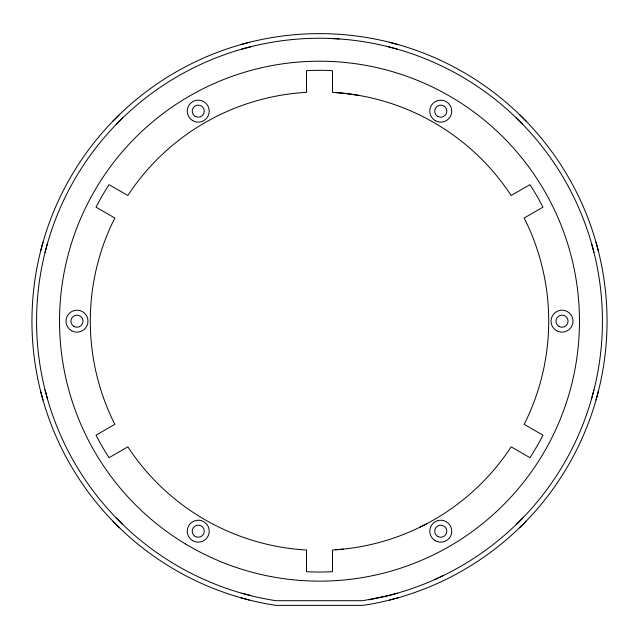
<?xml version="1.0" encoding="UTF-8"?>
<svg xmlns="http://www.w3.org/2000/svg" width="639" height="639" viewBox="0 0 639 639"><rect width="100%" height="100%" fill="white"/><g stroke="black" fill="none" stroke-linecap="round" stroke-linejoin="round"><path stroke-width="0.96" d="M40.592 251.231L42.989 242.301M45.057 252.429L47.454 243.499M591.546 398.856L593.943 389.926M596.011 400.054L598.408 391.124M112.935 121.146L119.469 114.613M116.202 124.413L122.736 117.88M516.264 524.475L522.798 517.941M519.531 527.742L526.065 521.208M419.975 527.183L427.108 523.549M434.576 579.645L443.53 575.475M240.623 44.666L249.553 42.27M241.822 49.131L250.752 46.735M388.248 595.62L397.178 593.224M389.447 600.085L398.377 597.689M387.945 595.7L363.032 600.692L275.968 600.692L270.369 599.805A282.925 282.925 0 0 1 83.118 165.709A282.925 282.925 0 0 1 555.882 165.709A282.925 282.925 0 0 1 368.631 599.805M359.302 95.459L343.455 93.23L332.496 92.375L332.496 70.657L331.058 70.586A256.431 256.431 0 0 0 307.95 70.586L306.504 70.657L306.504 92.375L303.509 92.535A229.201 229.201 0 0 0 129.485 193.01L127.848 195.518L109.045 184.663L108.255 185.877A256.431 256.431 0 0 0 96.705 205.886L96.042 207.172L114.852 218.035L113.494 220.703A229.201 229.201 0 0 0 113.494 421.652L114.852 424.32L96.042 435.183L96.705 436.469A256.431 256.431 0 0 0 108.255 456.478L109.045 457.692L127.848 446.837L129.485 449.345A229.201 229.201 0 0 0 303.509 549.82L306.504 549.979L306.504 571.697L307.942 571.769A256.431 256.431 0 0 0 331.05 571.769L332.496 571.697L332.496 549.979L343.455 549.125M329.373 38.42L339.237 38.939M389.447 42.27L398.377 44.666M388.248 46.735L397.178 49.131M241.822 593.224L250.752 595.62M240.623 597.689L249.553 600.085M519.531 114.613L526.065 121.146M516.264 117.88L522.798 124.413M116.202 517.941L122.736 524.475M112.935 521.208L119.469 527.742M596.011 242.301L598.408 251.231M591.546 243.499L593.943 252.429M45.057 389.926L47.454 398.856M40.592 391.124L42.989 400.054M335.491 549.82A229.201 229.201 0 0 0 509.515 449.345L511.152 446.837L529.955 457.692L530.745 456.478A256.431 256.431 0 0 0 542.295 436.469L542.958 435.183L524.148 424.32L525.506 421.652A229.201 229.201 0 0 0 525.506 220.703L524.148 218.035L542.958 207.172L542.295 205.886A256.431 256.431 0 0 0 530.745 185.877L529.955 184.663L511.152 195.518L509.515 193.01A229.201 229.201 0 0 0 335.491 92.535M369.43 604.358L363.032 605.373L275.968 605.373L269.57 604.358A287.55 287.55 0 0 1 79.252 163.169A287.55 287.55 0 0 1 559.748 163.169A287.55 287.55 0 0 1 369.43 604.358M435.263 540.706A10.975 10.975 0 0 0 451.733 531.201A10.975 10.975 0 0 0 435.271 521.688A10.975 10.975 0 0 0 435.263 540.706M192.754 540.706A10.975 10.975 0 0 0 209.225 531.201A10.975 10.975 0 0 0 192.754 521.688A10.975 10.975 0 0 0 192.754 540.706M71.504 330.683A10.975 10.975 0 0 0 87.966 321.177A10.975 10.975 0 0 0 71.504 311.672A10.975 10.975 0 0 0 71.504 330.683M192.754 120.659A10.975 10.975 0 0 0 209.225 111.154A10.975 10.975 0 0 0 192.754 101.649A10.975 10.975 0 0 0 192.754 120.659M435.271 120.659A10.975 10.975 0 0 0 451.733 111.154A10.975 10.975 0 0 0 435.271 101.649A10.975 10.975 0 0 0 435.271 120.659M556.521 330.683A10.975 10.975 0 0 0 572.983 321.177A10.975 10.975 0 0 0 556.521 311.672A10.975 10.975 0 0 0 556.521 330.683M195.214 536.448A6.063 6.063 0 0 0 204.312 531.201A6.063 6.063 0 0 0 195.214 525.945A6.063 6.063 0 0 0 195.214 536.448M437.723 536.448A6.063 6.063 0 0 0 446.821 531.201A6.063 6.063 0 0 0 437.723 525.945A6.063 6.063 0 0 0 437.723 536.448M558.973 326.433A6.063 6.063 0 0 0 568.079 321.177A6.063 6.063 0 0 0 558.981 315.922A6.063 6.063 0 0 0 558.973 326.433M437.723 116.41A6.063 6.063 0 0 0 446.821 111.154A6.063 6.063 0 0 0 437.723 105.906A6.063 6.063 0 0 0 437.723 116.41M195.214 116.41A6.063 6.063 0 0 0 204.312 111.154A6.063 6.063 0 0 0 195.214 105.906A6.063 6.063 0 0 0 195.214 116.41M73.956 326.433A6.063 6.063 0 0 0 83.054 321.177A6.063 6.063 0 0 0 73.956 315.922A6.063 6.063 0 0 0 73.956 326.433M185.606 544.013A259.961 259.961 0 0 0 579.429 325.714A259.961 259.961 0 0 0 193.465 93.805A259.961 259.961 0 0 0 185.606 544.013"/></g></svg>
